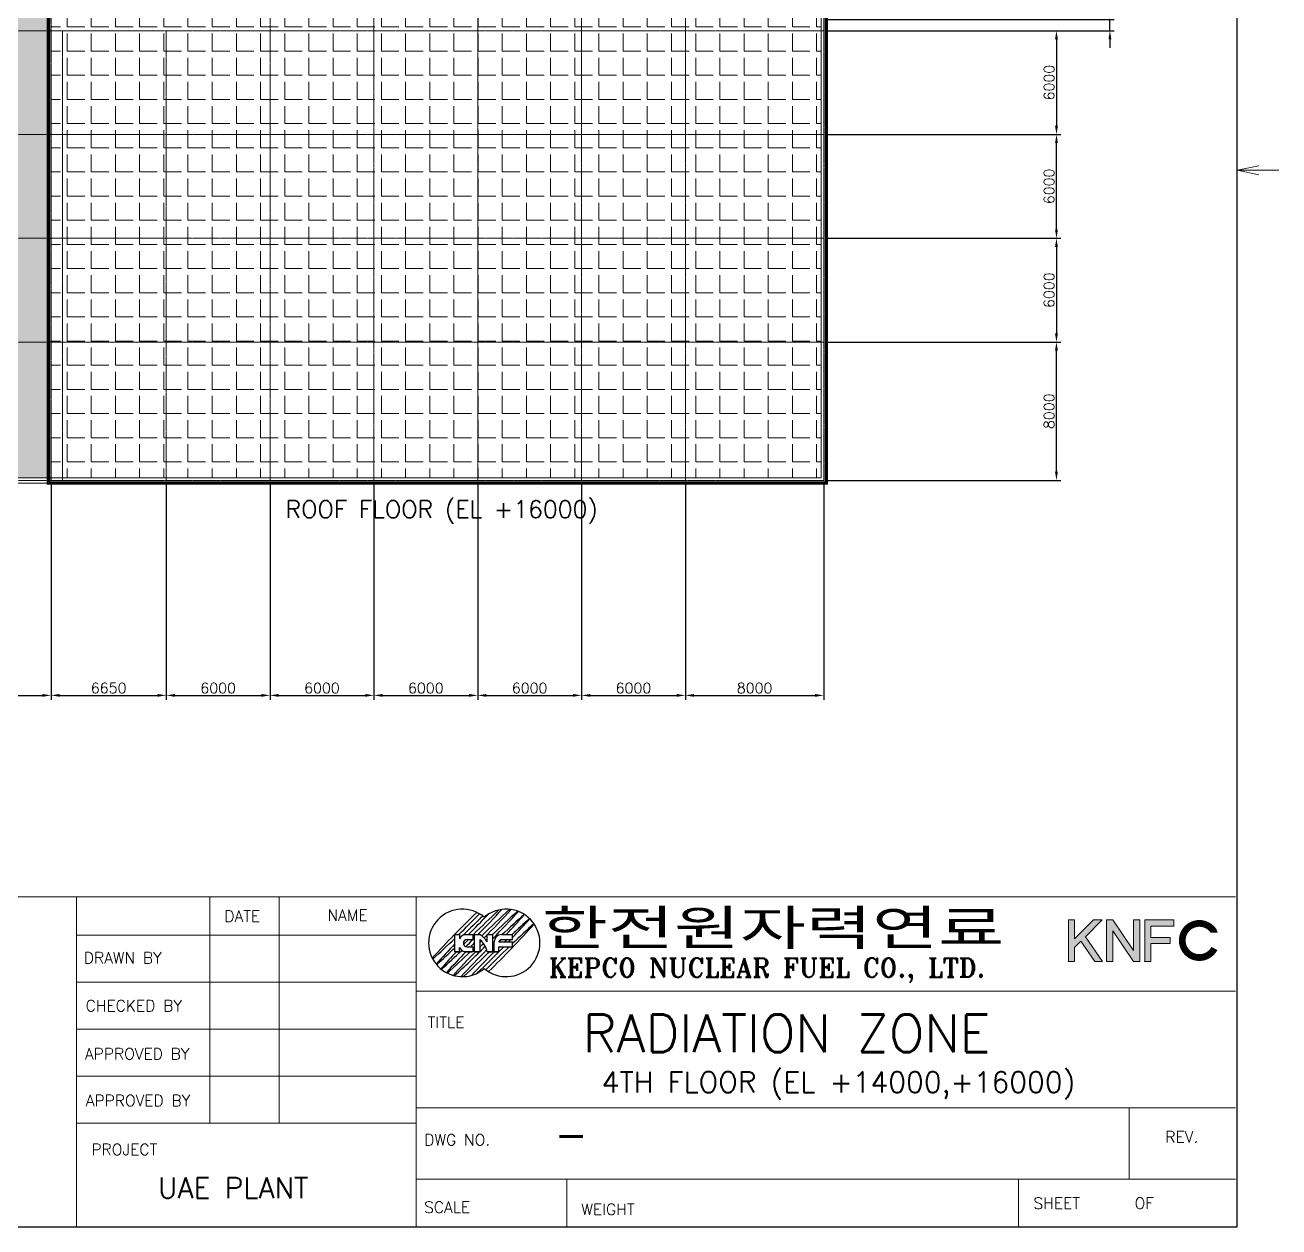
# Model space of a CAD drawing. Extents: x -59767 to 1106559, y -1290 to 1129522.
# Drawn here: x 648534 to 720988, y 661256 to 730740 of the extents above; entities that cross this region are included whole.
import ezdxf
from ezdxf.enums import TextEntityAlignment as Align

# ---------------------------------------------------------------- set-up
doc = ezdxf.new("R2010")
doc.units = 0
doc.linetypes.add('CENTER', pattern=[2, 1.25, -0.25, 0.25, -0.25])
doc.layers.get('0').update_dxf_attribs({"linetype": 'CONTINUOUS', "lineweight": 9})
doc.layers.get('Defpoints').update_dxf_attribs({"linetype": 'CONTINUOUS', "lineweight": 9})
doc.layers.add('1', color=2, linetype='CONTINUOUS')
doc.layers.add('15', color=1, linetype='CONTINUOUS')
for name, color, linetype, lineweight in [('CENTER', 1, 'CENTER', 9), ('TEXT', 3, 'CONTINUOUS', 9), ('WALL_200', 3, 'CONTINUOUS', 9), ('외형선', 3, 'CONTINUOUS', 9), ('중간선', 5, 'CONTINUOUS', 9), ('중심선', 1, 'CENTER', 9), ('치수선', 6, 'CONTINUOUS', 9)]:
    doc.layers.add(name, color=color, linetype=linetype, lineweight=lineweight)
doc.styles.add('ROMANS', font='romans.shx', dxfattribs={"bigfont": 'whgtxt.shx'})
doc.styles.add('ROMANT', font='ROMANT.SHX')
doc.styles.get("Standard").update_dxf_attribs({"font": 'romans.shx', "bigfont": 'whtgtxt.shx'})
doc.styles.add('굴림체', font='')
doc.styles.get('굴림체').set_extended_font_data('GulimChe')
doc.dimstyles.new('ISO-25', dxfattribs={"dimscale": 200, "dimtxt": 3, "dimasz": 2.5, "dimexe": 1.25, "dimexo": 0.625, "dimtad": 1, "dimdec": 0, "dimdsep": 46, "dimtxsty": 'Standard', "dimcen": 2.5, "dimadec": 0, "dimazin": 0, "dimtp": 0.1, "dimtm": 0.1, "dimtfac": 0.6, "dimtdec": 0, "dimtmove": 0, "dimatfit": 3, "dimfxl": 1, "dimtvp": 1, "dimtolj": 1, "dimarcsym": 0})

# ---------------------------------------------------------------- blocks, each defined once
blk = doc.blocks.new('*D628')
at = {"layer": 'Defpoints', "color": 0}
for p in [(644039, 704415), (650039, 704415), (650039, 691987)]:
    blk.add_point(p, dxfattribs=at)
at = {"layer": '치수선', "color": 0, "lineweight": -2}
for p, q in [((644039, 704290), (644039, 691737)), ((650039, 704290), (650039, 691737)), ((644539, 691987), (649539, 691987))]:
    blk.add_line(p, q, dxfattribs=at)
at = {"layer": '치수선', "color": 0}
for points in [[(644539, 692070), (644539, 691904), (644039, 691987)], [(649539, 691904), (649539, 692070), (650039, 691987)]]:
    blk.add_solid(points, dxfattribs=at)
at = {"layer": '치수선', "color": 0, "insert": (647039, 692412), "char_height": 600, "attachment_point": 5}
blk.add_mtext('\\A1;6000', dxfattribs=at)
blk = doc.blocks.new('*D630')
at = {"layer": 'Defpoints', "color": 0}
for p in [(650039, 704415), (656689, 704415), (656689, 691987)]:
    blk.add_point(p, dxfattribs=at)
at = {"layer": '치수선', "color": 0, "lineweight": -2}
for p, q in [((650039, 704290), (650039, 691737)), ((656689, 704290), (656689, 691737)), ((650539, 691987), (656189, 691987))]:
    blk.add_line(p, q, dxfattribs=at)
at = {"layer": '치수선', "color": 0}
for points in [[(650539, 692070), (650539, 691904), (650039, 691987)], [(656189, 691904), (656189, 692070), (656689, 691987)]]:
    blk.add_solid(points, dxfattribs=at)
at = {"layer": '치수선', "color": 0, "insert": (653364, 692412), "char_height": 600, "attachment_point": 5}
blk.add_mtext('\\A1;6650', dxfattribs=at)
blk = doc.blocks.new('*D631')
at = {"layer": 'Defpoints', "color": 0}
for p in [(656689, 704415), (662689, 704415), (662689, 691987)]:
    blk.add_point(p, dxfattribs=at)
at = {"layer": '치수선', "color": 0, "lineweight": -2}
for p, q in [((656689, 704290), (656689, 691737)), ((662689, 704290), (662689, 691737)), ((657189, 691987), (662189, 691987))]:
    blk.add_line(p, q, dxfattribs=at)
at = {"layer": '치수선', "color": 0}
for points in [[(657189, 692070), (657189, 691904), (656689, 691987)], [(662189, 691904), (662189, 692070), (662689, 691987)]]:
    blk.add_solid(points, dxfattribs=at)
at = {"layer": '치수선', "color": 0, "insert": (659689, 692412), "char_height": 600, "attachment_point": 5}
blk.add_mtext('\\A1;6000', dxfattribs=at)
blk = doc.blocks.new('*D632')
at = {"layer": 'Defpoints', "color": 0}
for p in [(662689, 704415), (668689, 704415), (668689, 691987)]:
    blk.add_point(p, dxfattribs=at)
at = {"layer": '치수선', "color": 0, "lineweight": -2}
for p, q in [((662689, 704290), (662689, 691737)), ((668689, 704290), (668689, 691737)), ((663189, 691987), (668189, 691987))]:
    blk.add_line(p, q, dxfattribs=at)
at = {"layer": '치수선', "color": 0}
for points in [[(663189, 692070), (663189, 691904), (662689, 691987)], [(668189, 691904), (668189, 692070), (668689, 691987)]]:
    blk.add_solid(points, dxfattribs=at)
at = {"layer": '치수선', "color": 0, "insert": (665689, 692412), "char_height": 600, "attachment_point": 5}
blk.add_mtext('\\A1;6000', dxfattribs=at)
blk = doc.blocks.new('*D633')
at = {"layer": 'Defpoints', "color": 0}
for p in [(668689, 704415), (674689, 704415), (674689, 691987)]:
    blk.add_point(p, dxfattribs=at)
at = {"layer": '치수선', "color": 0, "lineweight": -2}
for p, q in [((668689, 704290), (668689, 691737)), ((674689, 704290), (674689, 691737)), ((669189, 691987), (674189, 691987))]:
    blk.add_line(p, q, dxfattribs=at)
at = {"layer": '치수선', "color": 0}
for points in [[(669189, 692070), (669189, 691904), (668689, 691987)], [(674189, 691904), (674189, 692070), (674689, 691987)]]:
    blk.add_solid(points, dxfattribs=at)
at = {"layer": '치수선', "color": 0, "insert": (671689, 692412), "char_height": 600, "attachment_point": 5}
blk.add_mtext('\\A1;6000', dxfattribs=at)
blk = doc.blocks.new('*D634')
at = {"layer": 'Defpoints', "color": 0}
for p in [(674689, 704415), (680689, 704415), (680689, 691987)]:
    blk.add_point(p, dxfattribs=at)
at = {"layer": '치수선', "color": 0, "lineweight": -2}
for p, q in [((674689, 704290), (674689, 691737)), ((680689, 704290), (680689, 691737)), ((675189, 691987), (680189, 691987))]:
    blk.add_line(p, q, dxfattribs=at)
at = {"layer": '치수선', "color": 0}
for points in [[(675189, 692070), (675189, 691904), (674689, 691987)], [(680189, 691904), (680189, 692070), (680689, 691987)]]:
    blk.add_solid(points, dxfattribs=at)
at = {"layer": '치수선', "color": 0, "insert": (677689, 692412), "char_height": 600, "attachment_point": 5}
blk.add_mtext('\\A1;6000', dxfattribs=at)
blk = doc.blocks.new('*D635')
at = {"layer": 'Defpoints', "color": 0}
for p in [(680689, 704415), (686689, 704415), (686689, 691987)]:
    blk.add_point(p, dxfattribs=at)
at = {"layer": '치수선', "color": 0, "lineweight": -2}
for p, q in [((680689, 704290), (680689, 691737)), ((686689, 704290), (686689, 691737)), ((681189, 691987), (686189, 691987))]:
    blk.add_line(p, q, dxfattribs=at)
at = {"layer": '치수선', "color": 0}
for points in [[(681189, 692070), (681189, 691904), (680689, 691987)], [(686189, 691904), (686189, 692070), (686689, 691987)]]:
    blk.add_solid(points, dxfattribs=at)
at = {"layer": '치수선', "color": 0, "insert": (683689, 692412), "char_height": 600, "attachment_point": 5}
blk.add_mtext('\\A1;6000', dxfattribs=at)
blk = doc.blocks.new('*D636')
at = {"layer": 'Defpoints', "color": 0}
for p in [(686689, 704415), (694689, 704415), (694689, 691987)]:
    blk.add_point(p, dxfattribs=at)
at = {"layer": '치수선', "color": 0, "lineweight": -2}
for p, q in [((686689, 704290), (686689, 691737)), ((694689, 704290), (694689, 691737)), ((687189, 691987), (694189, 691987))]:
    blk.add_line(p, q, dxfattribs=at)
at = {"layer": '치수선', "color": 0}
for points in [[(687189, 692070), (687189, 691904), (686689, 691987)], [(694189, 691904), (694189, 692070), (694689, 691987)]]:
    blk.add_solid(points, dxfattribs=at)
at = {"layer": '치수선', "color": 0, "insert": (690689, 692412), "char_height": 600, "attachment_point": 5}
blk.add_mtext('\\A1;8000', dxfattribs=at)
blk = doc.blocks.new('*D637')
at = {"layer": 'Defpoints', "color": 0}
for p in [(694689, 712415), (708133, 712415), (694689, 704415)]:
    blk.add_point(p, dxfattribs=at)
at = {"layer": '치수선', "color": 0, "lineweight": -2}
for p, q in [((694814, 712415), (708383, 712415)), ((708133, 704915), (708133, 711915)), ((694814, 704415), (708383, 704415))]:
    blk.add_line(p, q, dxfattribs=at)
at = {"layer": '치수선', "color": 0}
for points in [[(708216, 711915), (708050, 711915), (708133, 712415)], [(708050, 704915), (708216, 704915), (708133, 704415)]]:
    blk.add_solid(points, dxfattribs=at)
at = {"layer": '치수선', "color": 0, "insert": (707708, 708415), "char_height": 600, "attachment_point": 5, "rotation": 90}
blk.add_mtext('\\A1;8000', dxfattribs=at)
blk = doc.blocks.new('*D638')
at = {"layer": 'Defpoints', "color": 0}
for p in [(694689, 718415), (694689, 712415), (708133, 712415)]:
    blk.add_point(p, dxfattribs=at)
at = {"layer": '치수선', "color": 0, "lineweight": -2}
for p, q in [((694814, 718415), (708383, 718415)), ((708133, 717915), (708133, 712915)), ((694814, 712415), (708383, 712415))]:
    blk.add_line(p, q, dxfattribs=at)
at = {"layer": '치수선', "color": 0}
for points in [[(708216, 717915), (708050, 717915), (708133, 718415)], [(708050, 712915), (708216, 712915), (708133, 712415)]]:
    blk.add_solid(points, dxfattribs=at)
at = {"layer": '치수선', "color": 0, "insert": (707708, 715415), "char_height": 600, "attachment_point": 5, "rotation": 90}
blk.add_mtext('\\A1;6000', dxfattribs=at)
blk = doc.blocks.new('*D639')
at = {"layer": 'Defpoints', "color": 0}
for p in [(694689, 724415), (708133, 724415), (694689, 718415)]:
    blk.add_point(p, dxfattribs=at)
at = {"layer": '치수선', "color": 0, "lineweight": -2}
for p, q in [((694814, 724415), (708383, 724415)), ((708133, 718915), (708133, 723915)), ((694814, 718415), (708383, 718415))]:
    blk.add_line(p, q, dxfattribs=at)
at = {"layer": '치수선', "color": 0}
for points in [[(708216, 723915), (708050, 723915), (708133, 724415)], [(708050, 718915), (708216, 718915), (708133, 718415)]]:
    blk.add_solid(points, dxfattribs=at)
at = {"layer": '치수선', "color": 0, "insert": (707708, 721415), "char_height": 600, "attachment_point": 5, "rotation": 90}
blk.add_mtext('\\A1;6000', dxfattribs=at)
blk = doc.blocks.new('*D642')
at = {"layer": 'Defpoints', "color": 0}
for p in [(694689, 730415), (694689, 724415), (708133, 724415)]:
    blk.add_point(p, dxfattribs=at)
at = {"layer": '치수선', "color": 0, "lineweight": -2}
for p, q in [((694814, 730415), (708383, 730415)), ((708133, 729915), (708133, 724915)), ((694814, 724415), (708383, 724415))]:
    blk.add_line(p, q, dxfattribs=at)
at = {"layer": '치수선', "color": 0}
for points in [[(708216, 729915), (708050, 729915), (708133, 730415)], [(708050, 724915), (708216, 724915), (708133, 724415)]]:
    blk.add_solid(points, dxfattribs=at)
at = {"layer": '치수선', "color": 0, "insert": (707708, 727415), "char_height": 600, "attachment_point": 5, "rotation": 90}
blk.add_mtext('\\A1;6000', dxfattribs=at)
blk = doc.blocks.new('*D646')
at = {"layer": 'Defpoints', "color": 0}
for p in [(694689, 731065), (694689, 730415), (711224, 731065)]:
    blk.add_point(p, dxfattribs=at)
at = {"layer": '치수선', "color": 0, "lineweight": -2}
for p, q in [((711224, 731565), (711224, 733827)), ((694814, 731065), (711474, 731065)), ((694814, 730415), (711474, 730415)), ((711224, 730415), (711224, 731065)), ((711224, 729915), (711224, 729415))]:
    blk.add_line(p, q, dxfattribs=at)
at = {"layer": '치수선', "color": 0}
for points in [[(711140, 731565), (711307, 731565), (711224, 731065)], [(711307, 729915), (711140, 729915), (711224, 730415)]]:
    blk.add_solid(points, dxfattribs=at)
at = {"layer": '치수선', "color": 0, "insert": (710799, 732946), "char_height": 600, "attachment_point": 5, "rotation": 90}
blk.add_mtext('\\A1;650', dxfattribs=at)
blk = doc.blocks.new('TEST1')
at = {"lineweight": 30}
for p, q in [((3.25, 1.04), (3.86, 1.04)), ((3.25, -1.1), (3.25, 1.04)), ((3.86, 1.04), (3.86, 0.52)), ((4.48, 1.04), (5.54, 1.04)), ((4.78, 0.43), (5.54, 0.43)), ((5.54, 0.43), (5.54, 1.04)), ((5.7, 1.04), (6.31, 1.04)), ((5.7, -1.11), (5.7, 1.03)), ((6.4, -1.11), (6.4, 0.43)), ((7.29, 1.04), (7.99, 1.04)), ((7.29, 0.12), (7.29, 1.04)), ((7.99, -1.1), (7.99, 1.04)), ((8.14, -1.1), (8.14, 0.12)), ((8.75, 0.12), (10.43, 0.12)), ((9.06, 1.04), (10.43, 1.04)), ((9.06, 0.43), (10.43, 0.43)), ((10.43, 0.43), (10.43, 1.04)), ((10.43, -0.49), (10.43, 0.12)), ((3.25, -1.1), (3.86, -1.1)), ((3.86, -1.1), (3.86, -0.58)), ((5.54, -1.1), (4.48, -1.1)), ((4.48, -1.1), (5.39, -1.1)), ((4.78, -0.49), (5.54, -0.49)), ((5.54, -1.1), (5.54, -0.49)), ((6.4, -1.1), (5.7, -1.1)), ((5.7, -1.1), (6.4, -1.1)), ((7.99, -1.1), (7.29, -1.1)), ((7.29, -1.1), (7.74, -1.1)), ((7.29, -1.1), (7.99, -1.1)), ((8.75, -1.1), (8.14, -1.1)), ((8.14, -1.1), (8.75, -1.1)), ((8.14, -1.1), (8.75, -1.1)), ((8.75, -0.49), (10.43, -0.49)), ((8.75, -1.1), (8.75, -0.49))]:
    blk.add_line(p, q, dxfattribs=at)
for p, q in [((3.86, -1.1), (3.25, -1.1)), ((6.31, -1.1), (6.4, -1.1))]:
    blk.add_line(p, q)
for centre, radius, start, end in [((4.2, 0), 4.2, 49.4584, 310.5416), ((85.94, -79.36), 115.36, 133.874, 137.817), ((-76.92, 83.5), 115.36, 314.3739, 316.1808), ((86.53, -79.96), 115.36, 133.7708, 135.4371), ((-76.33, 82.9), 115.36, 314.7937, 316.528), ((87.12, -80.55), 115.36, 132.7964, 135.0048), ((-75.74, 82.31), 115.36, 315.2104, 317.3582), ((87.72, -81.14), 115.36, 132.3043, 134.6805), ((-75.14, 81.72), 115.36, 315.3296, 317.7507), ((9.65, 0), 4.2, 229.4584, 130.5416), ((88.31, -81.74), 115.36, 132.0329, 134.1492), ((-74.55, 81.12), 115.36, 315.6822, 317.9877), ((88.9, -82.33), 115.36, 131.8863, 133.7245), ((-73.96, 80.53), 115.36, 316.443, 318.1203), ((-72.77, 79.34), 115.36, 314.0522, 318.127), ((89.5, -82.92), 115.36, 131.8346, 133.2965), ((-73.36, 79.94), 115.36, 316.5833, 318.1658), ((90.09, -83.52), 115.36, 131.8676, 133.671), ((-76.92, 83.5), 115.36, 312.1643, 314.0274), ((87.12, -80.55), 115.36, 135.4167, 135.8503), ((-75.74, 82.31), 115.36, 314.1514, 314.7812), ((-75.74, 82.31), 115.36, 314.7958, 314.9024), ((-75.14, 81.72), 115.36, 314.9791, 315.0904), ((88.31, -81.74), 115.36, 134.6168, 134.6897), ((88.9, -82.33), 115.36, 134.4343, 134.5406), ((-73.96, 80.53), 115.36, 315.8116, 316.0228), ((89.5, -82.92), 115.36, 133.7372, 133.9562), ((-73.36, 79.94), 115.36, 316.2212, 316.4309), ((86.53, -79.96), 115.36, 136.2106, 137.9077), ((-76.33, 82.9), 115.36, 312.0873, 313.619), ((87.12, -80.55), 115.36, 136.4723, 137.9111), ((-75.74, 82.31), 115.36, 312.0944, 313.816), ((87.72, -81.14), 115.36, 136.0645, 137.8303), ((-75.14, 81.72), 115.36, 312.1892, 314.1187), ((88.31, -81.74), 115.36, 135.6538, 137.657), ((-74.55, 81.12), 115.36, 312.3891, 315.0176), ((88.9, -82.33), 115.36, 135.0755, 137.3638), ((-73.96, 80.53), 115.36, 312.7425, 314.959), ((87.72, -81.14), 115.36, 135.3155, 135.6416), ((89.5, -82.92), 115.36, 134.8238, 136.8594), ((-75.14, 81.72), 115.36, 314.382, 314.4878), ((-73.36, 79.94), 115.36, 313.4685, 315.7994), ((88.31, -81.74), 115.36, 134.9315, 135.2383), ((90.09, -83.52), 115.36, 133.9688, 135.9824), ((-73.96, 80.53), 115.36, 315.262, 315.3698), ((89.5, -82.92), 115.36, 134.3917, 134.422)]:
    blk.add_arc(centre, radius, start, end)
for centre, radius, start, end in [((4.7, 0.15), 0.916, 104.4213, 156.3078), ((4.78, -0.03), 0.458, 90, 270), ((4.72, -1.5), 3.03, 32.2526, 56.381), ((4.48, -1.71), 2.87, 12.1793, 48.0482), ((9.06, 0.12), 0.916, 90, 180), ((9.06, 0.12), 0.305, 90, 180), ((4.7, -0.21), 0.916, 203.6922, 255.5787)]:
    blk.add_arc(centre, radius, start, end, dxfattribs=at)
at = {"lineweight": 30, "start_tangent": (0.995037, -0.099504), "end_tangent": (0.995037, -0.099504)}
blk.add_spline([(6.31, 1.04), (6.4, 1.03), (6.31, 1.04)], degree=3, dxfattribs=at)

msp = doc.modelspace()

# ---------------------------------------------------------------- hatches: boundary and pattern name
at = {"layer": 'CENTER', "linetype": 'CENTER'}
h = msp.add_hatch(dxfattribs=at)
h.set_pattern_fill('ANGLE', color=2, scale=200)
h.set_pattern_definition([(0, (784243, 0), (0, 1397), [1016, -381]), (90, (784243, 0), (-1397, 9e-14), [1016, -381])])
h.paths.add_polyline_path([(601938.6, 766915.3), (601938.6, 730315.3), (569510.3, 730315.3), (568537.6, 730315.3), (568537.6, 704565.3), (626138.6, 704565.3), (626139.3, 708166.1), (632338.6, 708166.1), (632338.6, 704565.3), (649888.6, 704565.3), (649888.6, 766915.3)])
h = msp.add_hatch(dxfattribs=at)
h.set_pattern_fill('ANGLE', color=2, scale=200)
h.set_pattern_definition([(0, (440015.4, 2e-06), (0, 1397), [1016, -381]), (90, (440015.4, 2e-06), (-1397, 9e-14), [1016, -381])])
h.paths.add_polyline_path([(650038.6, 766915.3), (650038.6, 704565.3), (694542, 704565.3), (694541.7, 738765.3), (686387.3, 738765.3), (686387.3, 746365.3), (694541.1, 746365.3), (694541.1, 766915.3)])
h.paths.add_polyline_path([(662688.6, 739065.3), (662688.6, 763565.3), (680688.6, 763565.3), (680688.6, 739065.3)], flags=16)

# ---------------------------------------------------------------- linework, layer by layer
at = {"linetype": 'Continuous'}
for p, q in [((718584.9, 722344.3), (719831.1, 722603.1)), ((718584.9, 722344.3), (719831.1, 722085.6)), ((559615.6, 680334.3), (718471.5, 680334.3)), ((651510, 680334.3), (651510, 661293)), ((659208.8, 680334.3), (659208.8, 667254)), ((663207.8, 680334.3), (663207.8, 667254)), ((671129.6, 680334.3), (671129.6, 661293)), ((708824.3, 679006.4), (708824.3, 676607.5)), ((708824.3, 679006.4), (709184.1, 679006.4)), ((709184.1, 679006.4), (709184.1, 677919.6)), ((709184.1, 677919.6), (710270.8, 679006.3)), ((709803.3, 678030), (710779.7, 679006.3)), ((710270.8, 679006.4), (710779.7, 679006.4)), ((651510, 678119.3), (671129.6, 678119.3)), ((709184.1, 677410.7), (709545, 677771.6)), ((709545, 677771.6), (710360.1, 676607.5)), ((709803.3, 678030), (710799.4, 676607.5)), ((709184.1, 677410.7), (709184.1, 676607.5)), ((708824.3, 676607.5), (709184.1, 676607.5)), ((710360.1, 676607.5), (710799.4, 676607.5)), ((651510, 675403), (671129.6, 675403)), ((671129.6, 674893.9), (718471.5, 674893.9)), ((651510, 672686.7), (671129.6, 672686.7)), ((651510, 669970.4), (671129.6, 669970.4)), ((671129.6, 668147.9), (718471.5, 668147.9)), ((712333.8, 668147.9), (712333.8, 664013.2)), ((651510, 667254), (671129.6, 667254)), ((671129.6, 664013.2), (718471.5, 664013.2)), ((679834.1, 664013.2), (679834.1, 661293)), ((705947.9, 664013.2), (705947.9, 661293))]:
    msp.add_line(p, q, dxfattribs=at)
msp.add_line((718584.9, 722344.3), (720988.3, 722344.3))
at = {"color": 7, "linetype": 'Continuous'}
for p, q in [((711029.7, 679006.4), (711029.7, 676607.5)), ((711029.7, 679006.4), (711389.5, 679006.4)), ((712589, 677246.4), (711389.5, 679006.4)), ((712589, 679006.4), (712589, 677246.4)), ((712589, 679006.4), (712948.8, 679006.4)), ((712948.8, 679006.4), (712948.8, 676607.5)), ((713235.1, 679006.3), (714913.4, 679006.3)), ((713235.1, 679006.3), (713235.1, 676607.4)), ((714913.4, 679006.3), (714913.4, 678646.5)), ((711389.5, 678367.4), (711389.5, 676607.5)), ((711389.5, 678367.4), (712589, 676607.5)), ((713594.9, 678646.5), (714913.4, 678646.5)), ((713594.9, 678646.5), (713594.9, 677998.8)), ((713594.9, 677998.8), (714702.6, 677998.8)), ((713594.9, 677639), (714702.6, 677639)), ((713594.9, 677639), (713594.9, 676607.4)), ((714702.6, 677998.8), (714702.6, 677639)), ((711029.7, 676607.5), (711389.5, 676607.5)), ((712589, 676607.5), (712948.8, 676607.5)), ((713235.1, 676607.4), (713594.9, 676607.4))]:
    msp.add_line(p, q, dxfattribs=at)
at = {"const_width": 391.7}
msp.add_lwpolyline([(717209.5, 678367.9, 3.6156947), (717261.7, 677354.4)], format="xyb", dxfattribs=at)
at = {"linetype": 'Continuous'}
msp.add_point((708824.3, 676607.5), dxfattribs=at)
at = {"color": 7, "linetype": 'Continuous'}
for p in [(711029.7, 676607.5), (713235.1, 676607.5)]:
    msp.add_point(p, dxfattribs=at)
for points in [[(709184.1, 676607.5), (708824.3, 676607.5), (709184.1, 679006.4), (708824.3, 679006.4)], [(709184.1, 677410.7), (709184.1, 677919.6), (710779.7, 679006.4), (710270.8, 679006.3)], [(711389.5, 676607.5), (711029.7, 676607.5), (711389.5, 679006.4), (711029.7, 679006.4)], [(712589, 676607.5), (712589, 677246.4), (711389.5, 678367.4), (711389.5, 679006.4)], [(712589, 676607.5), (712948.8, 676607.5), (712589, 679006.4), (712948.8, 679006.4)], [(713594.9, 678646.5), (713235.1, 679006.3), (714913.4, 678646.5), (714913.4, 679006.3)], [(713594.9, 676607.4), (713235.1, 676607.4), (713594.9, 678646.5), (713235.1, 679006.3)], [(717047.8, 678259.6), (717462.9, 678259.6), (717371.5, 678475.6)], [(709545, 677771.6), (709803.3, 678030), (710360.1, 676607.5), (710799.4, 676607.5)], [(713594.9, 677639), (713594.9, 677998.8), (714702.6, 677639), (714702.6, 677998.8)], [(717521.7, 677445.2), (717435.6, 677263.7), (717435.6, 677263.7), (717090.1, 677445.2)], [(717090.1, 677445.2), (717521.7, 677445.2), (717433.5, 677261.7), (717090.1, 677445.2)]]:
    msp.add_solid(points)
at = {"layer": '15'}
for p, q in [((718584.9, 661256.2), (718584.9, 783482.8)), ((542669.3, 661256.2), (718584.9, 661256.2))]:
    msp.add_line(p, q, dxfattribs=at)
at = {"layer": 'WALL_200', "ltscale": 0.5}
for p, q in [((649888.6, 767215.3), (649888.6, 704265.3)), ((694542, 704565.3, -1), (694541.7, 738765.3, -1)), ((694837.9, 738765.3, -1), (694837.9, 704265.3)), ((589688.6, 704265.3), (694837.9, 704265.3)), ((632338.6, 704565.3), (694542, 704565.3))]:
    msp.add_line(p, q, dxfattribs=at)
at = {"layer": '중간선', "color": 3, "const_width": 200}
msp.add_lwpolyline([(649888.6, 704265.3), (649888.6, 767215.3), (694837.8, 767215.3), (694837.9, 704265.3), (649888.6, 704265.3)], dxfattribs=at)
at = {"layer": '중심선'}
for p, q in [((650038.6, 767912.6), (650038.6, 704415.3)), ((662688.6, 767912.6), (662688.6, 704415.3)), ((668688.6, 704415.3), (668688.6, 767912.6)), ((674688.6, 704415.3), (674688.6, 767912.6)), ((680688.6, 704415.3), (680688.6, 767912.6)), ((686688.6, 704415.3), (686688.6, 767912.6)), ((694688.6, 704415.3), (694688.6, 767912.6)), ((568388.1, 730415.3), (694688.6, 730415.3)), ((650688.6, 730415.3), (650688.6, 704415.3)), ((656688.6, 730415.3), (656688.6, 704415.3)), ((568388.1, 724415.3), (694688.6, 724415.3)), ((568388.1, 718415.3), (694688.6, 718415.3)), ((568388.1, 712415.3), (694688.6, 712415.3)), ((568388.1, 704415.3), (694688.6, 704415.3))]:
    msp.add_line(p, q, dxfattribs=at)

# ---------------------------------------------------------------- block references
at = {"layer": '1', "xscale": 464.5244719174162, "yscale": 464.5244719174162, "zscale": 464.5244719174162}
msp.add_blockref('TEST1', (671852.9, 677677), dxfattribs=at)

# ---------------------------------------------------------------- texts
at = {"layer": '1', "style": '굴림체', "width": 1.5}
msp.add_text('한전원자력연료', height=2027.76, dxfattribs=at).set_placement((678395.4, 677538.8))
at = {"layer": '1', "linetype": 'Continuous'}
for s, height, style, p in [('DATE', 652.84, 'ROMANS', (660050.7, 678899.5)), ('NAME', 652.84, 'ROMANS', (666006.3, 678953.5)), ('DRAWN BY', 652.84, 'ROMANS', (651930.3, 676485.9)), ('KEPCO NUCLEAR FUEL CO., LTD.', 1088.072, 'ROMANT', (678795.5, 675704.3)), ('CHECKED BY', 652.84, 'ROMANS', (652036.8, 673720.8)), ('TITLE', 652.84, 'ROMANS', (671793.9, 672757.5)), ('APPROVED BY', 652.843, 'ROMANS', (651994.2, 670935.8)), ('APPROVED BY', 652.843, 'ROMANS', (652042.1, 668232.3)), ('DWG NO.', 652.84, 'ROMANS', (671602.2, 665964.1)), ('REV.', 652.84, 'ROMANS', (714427.4, 666131.4)), ('PROJECT', 652.84, 'ROMANS', (652368.9, 665409.3)), ('UAE PLANT', 1200, 'ROMANS', (656208.7, 662922)), ('SCALE', 652.84, 'ROMANS', (671596.4, 662068.9)), ('WEIGHT', 652.84, 'ROMANS', (680678.8, 661947.6)), ('SHEET      OF', 652.843, 'ROMANS', (706808.7, 662300.3))]:
    msp.add_text(s, height=height, dxfattribs=dict(at, style=style)).set_placement(p)
at = {"layer": 'TEXT'}
msp.add_text('ROOF FLOOR (EL +16000)', height=1000, dxfattribs=at).set_placement((672608.1, 702674.4), align=Align.MIDDLE)
at = {"layer": 'TEXT', "color": 2}
msp.add_text('4TH FLOOR (EL +14000,+16000)', height=1200, dxfattribs=at).set_placement((695531.7, 669543), align=Align.MIDDLE)
at = {"layer": 'TEXT', "color": 2, "insert": (680760.8, 673536.3), "char_height": 2172.377, "attachment_point": 1, "style": 'ROMANS'}
msp.add_mtext_dynamic_manual_height_columns('RADIATION ZONE', width=35001.154, gutter_width=20, heights=[-2379.3], dxfattribs=at)
at = {"layer": '외형선', "insert": (679123.6, 667478.3), "char_height": 1737.9, "attachment_point": 1, "style": 'ROMANS'}
msp.add_mtext_dynamic_manual_height_columns('{\\C2;-}', width=304.93, gutter_width=20, heights=[-1737.9], dxfattribs=at)

# ---------------------------------------------------------------- dimensions: what is measured, and where the dimension line sits
at = {"layer": '치수선'}
for base, p1, p2, picture, middle in [((711223.7, 731065.3), (694688.6, 730415.3), (694688.6, 731065.3), '*D646', (710798.7, 732946.3)), ((708132.8, 724415.3), (694688.6, 730415.3), (694688.6, 724415.3), '*D642', (707707.8, 727415.3)), ((708132.8, 724415.3), (694688.6, 718415.3), (694688.6, 724415.3), '*D639', (707707.8, 721415.3)), ((708132.8, 712415.3), (694688.6, 718415.3), (694688.6, 712415.3), '*D638', (707707.8, 715415.3)), ((708132.8, 712415.3), (694688.6, 704415.3), (694688.6, 712415.3), '*D637', (707707.8, 708415.3))]:
    dim = msp.add_linear_dim(base=base, p1=p1, p2=p2, angle=90, dimstyle='ISO-25', dxfattribs=at)
    dim.commit()
    dim.dimension.update_dxf_attribs({"geometry": picture, "text_midpoint": middle})
for base, p1, p2, picture, middle in [((650038.6, 691987.2), (644038.6, 704415.3), (650038.6, 704415.3), '*D628', (647038.6, 692412.2)), ((656688.6, 691987.2), (650038.6, 704415.3), (656688.6, 704415.3), '*D630', (653363.6, 692412.2)), ((662688.6, 691987.2), (656688.6, 704415.3), (662688.6, 704415.3), '*D631', (659688.6, 692412.2)), ((668688.6, 691987.2), (662688.6, 704415.3), (668688.6, 704415.3), '*D632', (665688.6, 692412.2)), ((674688.6, 691987.2), (668688.6, 704415.3), (674688.6, 704415.3), '*D633', (671688.6, 692412.2)), ((680688.6, 691987.2), (674688.6, 704415.3), (680688.6, 704415.3), '*D634', (677688.6, 692412.2)), ((686688.6, 691987.2), (680688.6, 704415.3), (686688.6, 704415.3), '*D635', (683688.6, 692412.2)), ((694688.6, 691987.2), (686688.6, 704415.3), (694688.6, 704415.3), '*D636', (690688.6, 692412.2))]:
    dim = msp.add_linear_dim(base=base, p1=p1, p2=p2, dimstyle='ISO-25', dxfattribs=at)
    dim.commit()
    dim.dimension.update_dxf_attribs({"geometry": picture, "text_midpoint": middle})

doc.saveas('drawing.dxf')
